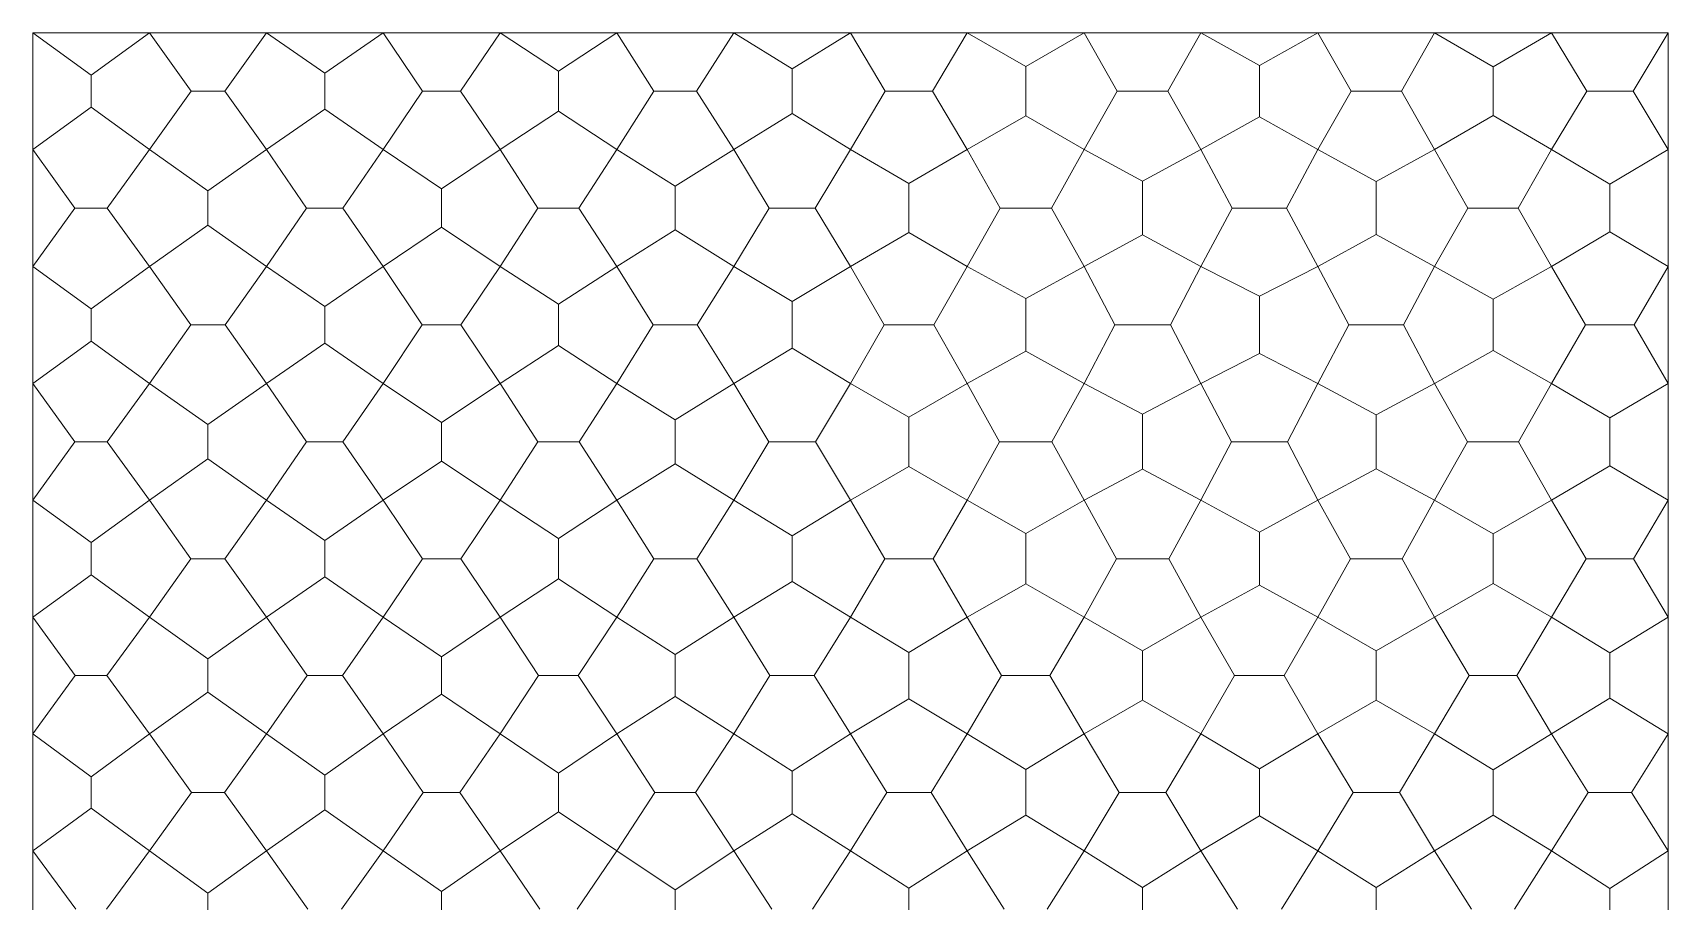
# Model space of a CAD drawing. Header units: millimetres. Extents: x -762 to 762, y -849 to 762.
# Drawn here: x -762 to 762, y -47 to 762 of the extents above; entities that cross this region are included whole.
import ezdxf

# ---------------------------------------------------------------- set-up
doc = ezdxf.new("R2010")
doc.units = ezdxf.units.MM
doc.header["$MEASUREMENT"] = 0
doc.layers.add('Default', color=7, linetype='Continuous')

msp = doc.modelspace()

# ---------------------------------------------------------------- linework, layer by layer
at = {"layer": 'Default', "lineweight": 9}
for points in [[(761.9999, 761.9999), (761.9999, 761.9999), (-761.9999, 761.9999), (-761.9999, 761.9999)], [(-761.9999, 761.9999), (-761.9999, 761.9999), (-761.9999, -761.9999), (-761.9999, -761.9999)], [(-761.9999, 761.9999), (-761.9999, 761.9999), (-707.5714, 722.4585), (-707.5714, 722.4585)], [(-653.1428, 761.9999), (-653.1428, 761.9999), (-707.5714, 722.4585), (-707.5714, 722.4585)], [(-653.1428, 761.9999), (-653.1428, 761.9999), (-614.4637, 707.5714), (-614.4637, 707.5714)], [(-544.2856, 761.9999), (-544.2856, 761.9999), (-582.9648, 707.5714), (-582.9648, 707.5714)], [(-544.2856, 761.9999), (-544.2856, 761.9999), (-489.8571, 724.2487), (-489.8571, 724.2487)], [(-435.4285, 761.9999), (-435.4285, 761.9999), (-489.8571, 724.2487), (-489.8571, 724.2487)], [(-435.4285, 761.9999), (-435.4285, 761.9999), (-398.6693, 707.5714), (-398.6693, 707.5714)], [(-326.5714, 761.9999), (-326.5714, 761.9999), (-363.3306, 707.5714), (-363.3306, 707.5714)], [(-326.5714, 761.9999), (-326.5714, 761.9999), (-272.1428, 726.2914), (-272.1428, 726.2914)], [(-217.7143, 761.9999), (-217.7143, 761.9999), (-272.1428, 726.2914), (-272.1428, 726.2914)], [(-217.7143, 761.9999), (-217.7143, 761.9999), (-183.1021, 707.5714), (-183.1021, 707.5714)], [(-108.8571, 761.9999), (-108.8571, 761.9999), (-143.4692, 707.5714), (-143.4692, 707.5714)], [(-108.8571, 761.9999), (-108.8571, 761.9999), (-54.4285, 728.5053), (-54.4285, 728.5053)], [(0, 761.9999), (0, 761.9999), (-54.4285, 728.5053), (-54.4285, 728.5053)], [(0, 761.9999), (0, 761.9999), (32.403, 707.5714), (32.403, 707.5714)], [(108.8571, 761.9999), (108.8571, 761.9999), (76.454, 707.5714), (76.454, 707.5714)], [(108.8571, 761.9999), (108.8571, 761.9999), (163.2856, 730.5725), (163.2856, 730.5725)], [(217.7143, 761.9999), (217.7143, 761.9999), (163.2856, 730.5725), (163.2856, 730.5725)], [(217.7143, 761.9999), (217.7143, 761.9999), (248.4488, 707.5714), (248.4488, 707.5714)], [(326.5714, 761.9999), (326.5714, 761.9999), (295.8368, 707.5714), (295.8368, 707.5714)], [(326.5714, 761.9999), (326.5714, 761.9999), (380.9999, 731.4484), (380.9999, 731.4484)], [(435.4285, 761.9999), (435.4285, 761.9999), (380.9999, 731.4484), (380.9999, 731.4484)], [(435.4285, 761.9999), (435.4285, 761.9999), (466.3918, 707.5714), (466.3918, 707.5714)], [(544.2856, 761.9999), (544.2856, 761.9999), (513.3224, 707.5714), (513.3224, 707.5714)], [(544.2856, 761.9999), (544.2856, 761.9999), (598.7143, 730.2047), (598.7143, 730.2047)], [(653.1428, 761.9999), (653.1428, 761.9999), (598.7143, 730.2047), (598.7143, 730.2047)], [(653.1428, 761.9999), (653.1428, 761.9999), (685.975, 707.5714), (685.975, 707.5714)], [(761.9999, 761.9999), (761.9999, 761.9999), (729.1678, 707.5714), (729.1678, 707.5714)], [(761.9999, -761.9999), (761.9999, -761.9999), (761.9999, 761.9999), (761.9999, 761.9999)], [(-707.5714, 692.6843), (-707.5714, 692.6843), (-707.5714, 722.4585), (-707.5714, 722.4585)], [(-489.8571, 690.8941), (-489.8571, 690.8941), (-489.8571, 724.2487), (-489.8571, 724.2487)], [(-272.1428, 688.8514), (-272.1428, 688.8514), (-272.1428, 726.2914), (-272.1428, 726.2914)], [(-54.4285, 686.6374), (-54.4285, 686.6374), (-54.4285, 728.5053), (-54.4285, 728.5053)], [(163.2856, 684.5703), (163.2856, 684.5703), (163.2856, 730.5725), (163.2856, 730.5725)], [(380.9999, 683.6943), (380.9999, 683.6943), (380.9999, 731.4484), (380.9999, 731.4484)], [(598.7143, 684.9381), (598.7143, 684.9381), (598.7143, 730.2047), (598.7143, 730.2047)], [(-653.1428, 653.1428), (-653.1428, 653.1428), (-614.4637, 707.5714), (-614.4637, 707.5714)], [(-614.4637, 707.5714), (-614.4637, 707.5714), (-582.9648, 707.5714), (-582.9648, 707.5714)], [(-544.2856, 653.1428), (-544.2856, 653.1428), (-582.9648, 707.5714), (-582.9648, 707.5714)], [(-435.4285, 653.1428), (-435.4285, 653.1428), (-398.6693, 707.5714), (-398.6693, 707.5714)], [(-398.6693, 707.5714), (-398.6693, 707.5714), (-363.3306, 707.5714), (-363.3306, 707.5714)], [(-326.5714, 653.1428), (-326.5714, 653.1428), (-363.3306, 707.5714), (-363.3306, 707.5714)], [(-217.7143, 653.1428), (-217.7143, 653.1428), (-183.1021, 707.5714), (-183.1021, 707.5714)], [(-183.1021, 707.5714), (-183.1021, 707.5714), (-143.4692, 707.5714), (-143.4692, 707.5714)], [(-108.8571, 653.1428), (-108.8571, 653.1428), (-143.4692, 707.5714), (-143.4692, 707.5714)], [(0, 653.1428), (0, 653.1428), (32.403, 707.5714), (32.403, 707.5714)], [(32.403, 707.5714), (32.403, 707.5714), (76.454, 707.5714), (76.454, 707.5714)], [(108.8571, 653.1428), (108.8571, 653.1428), (76.454, 707.5714), (76.454, 707.5714)], [(217.7143, 653.1428), (217.7143, 653.1428), (248.4488, 707.5714), (248.4488, 707.5714)], [(248.4488, 707.5714), (248.4488, 707.5714), (295.8368, 707.5714), (295.8368, 707.5714)], [(326.5714, 653.1428), (326.5714, 653.1428), (295.8368, 707.5714), (295.8368, 707.5714)], [(435.4285, 653.1428), (435.4285, 653.1428), (466.3918, 707.5714), (466.3918, 707.5714)], [(466.3918, 707.5714), (466.3918, 707.5714), (513.3224, 707.5714), (513.3224, 707.5714)], [(544.2856, 653.1428), (544.2856, 653.1428), (513.3224, 707.5714), (513.3224, 707.5714)], [(653.1428, 653.1428), (653.1428, 653.1428), (685.975, 707.5714), (685.975, 707.5714)], [(685.975, 707.5714), (685.975, 707.5714), (729.1678, 707.5714), (729.1678, 707.5714)], [(761.9999, 653.1428), (761.9999, 653.1428), (729.1678, 707.5714), (729.1678, 707.5714)], [(-761.9999, 653.1428), (-761.9999, 653.1428), (-707.5714, 692.6843), (-707.5714, 692.6843)], [(-653.1428, 653.1428), (-653.1428, 653.1428), (-707.5714, 692.6843), (-707.5714, 692.6843)], [(-544.2856, 653.1428), (-544.2856, 653.1428), (-489.8571, 690.8941), (-489.8571, 690.8941)], [(-435.4285, 653.1428), (-435.4285, 653.1428), (-489.8571, 690.8941), (-489.8571, 690.8941)], [(-326.5714, 653.1428), (-326.5714, 653.1428), (-272.1428, 688.8514), (-272.1428, 688.8514)], [(-217.7143, 653.1428), (-217.7143, 653.1428), (-272.1428, 688.8514), (-272.1428, 688.8514)], [(-108.8571, 653.1428), (-108.8571, 653.1428), (-54.4285, 686.6374), (-54.4285, 686.6374)], [(0, 653.1428), (0, 653.1428), (-54.4285, 686.6374), (-54.4285, 686.6374)], [(108.8571, 653.1428), (108.8571, 653.1428), (163.2856, 684.5703), (163.2856, 684.5703)], [(217.7143, 653.1428), (217.7143, 653.1428), (163.2856, 684.5703), (163.2856, 684.5703)], [(326.5714, 653.1428), (326.5714, 653.1428), (380.9999, 683.6943), (380.9999, 683.6943)], [(435.4285, 653.1428), (435.4285, 653.1428), (380.9999, 683.6943), (380.9999, 683.6943)], [(544.2856, 653.1428), (544.2856, 653.1428), (598.7143, 684.9381), (598.7143, 684.9381)], [(653.1428, 653.1428), (653.1428, 653.1428), (598.7143, 684.9381), (598.7143, 684.9381)], [(-761.9999, 653.1428), (-761.9999, 653.1428), (-722.6105, 598.7143), (-722.6105, 598.7143)], [(-653.1428, 653.1428), (-653.1428, 653.1428), (-692.5322, 598.7143), (-692.5322, 598.7143)], [(-653.1428, 653.1428), (-653.1428, 653.1428), (-598.7143, 614.6468), (-598.7143, 614.6468)], [(-544.2856, 653.1428), (-544.2856, 653.1428), (-598.7143, 614.6468), (-598.7143, 614.6468)], [(-544.2856, 653.1428), (-544.2856, 653.1428), (-506.7569, 598.7143), (-506.7569, 598.7143)], [(-435.4285, 653.1428), (-435.4285, 653.1428), (-472.9573, 598.7143), (-472.9573, 598.7143)], [(-435.4285, 653.1428), (-435.4285, 653.1428), (-380.9999, 616.6566), (-380.9999, 616.6566)], [(-326.5714, 653.1428), (-326.5714, 653.1428), (-380.9999, 616.6566), (-380.9999, 616.6566)], [(-326.5714, 653.1428), (-326.5714, 653.1428), (-291.202, 598.7143), (-291.202, 598.7143)], [(-217.7143, 653.1428), (-217.7143, 653.1428), (-253.0836, 598.7143), (-253.0836, 598.7143)], [(-217.7143, 653.1428), (-217.7143, 653.1428), (-163.2856, 618.9585), (-163.2856, 618.9585)], [(-108.8571, 653.1428), (-108.8571, 653.1428), (-163.2856, 618.9585), (-163.2856, 618.9585)], [(-108.8571, 653.1428), (-108.8571, 653.1428), (-75.913, 598.7143), (-75.913, 598.7143)], [(0, 653.1428), (0, 653.1428), (-32.9441, 598.7143), (-32.9441, 598.7143)], [(0, 653.1428), (0, 653.1428), (54.4285, 621.4662), (54.4285, 621.4662)], [(108.8571, 653.1428), (108.8571, 653.1428), (54.4285, 621.4662), (54.4285, 621.4662)], [(108.8571, 653.1428), (108.8571, 653.1428), (139.3019, 598.7143), (139.3019, 598.7143)], [(217.7143, 653.1428), (217.7143, 653.1428), (187.2694, 598.7143), (187.2694, 598.7143)], [(217.7143, 653.1428), (217.7143, 653.1428), (272.1428, 623.7159), (272.1428, 623.7159)], [(326.5714, 653.1428), (326.5714, 653.1428), (272.1428, 623.7159), (272.1428, 623.7159)], [(326.5714, 653.1428), (326.5714, 653.1428), (355.6824, 598.7143), (355.6824, 598.7143)], [(435.4285, 653.1428), (435.4285, 653.1428), (406.3175, 598.7143), (406.3175, 598.7143)], [(435.4285, 653.1428), (435.4285, 653.1428), (489.8571, 623.3565), (489.8571, 623.3565)], [(544.2856, 653.1428), (544.2856, 653.1428), (489.8571, 623.3565), (489.8571, 623.3565)], [(544.2856, 653.1428), (544.2856, 653.1428), (575.2119, 598.7143), (575.2119, 598.7143)], [(653.1428, 653.1428), (653.1428, 653.1428), (622.2166, 598.7143), (622.2166, 598.7143)], [(653.1428, 653.1428), (653.1428, 653.1428), (707.5714, 620.9587), (707.5714, 620.9587)], [(761.9999, 653.1428), (761.9999, 653.1428), (707.5714, 620.9587), (707.5714, 620.9587)], [(-598.7143, 582.7816), (-598.7143, 582.7816), (-598.7143, 614.6468), (-598.7143, 614.6468)], [(-380.9999, 580.7719), (-380.9999, 580.7719), (-380.9999, 616.6566), (-380.9999, 616.6566)], [(-163.2856, 578.47), (-163.2856, 578.47), (-163.2856, 618.9585), (-163.2856, 618.9585)], [(54.4285, 575.9623), (54.4285, 575.9623), (54.4285, 621.4662), (54.4285, 621.4662)], [(272.1428, 573.7126), (272.1428, 573.7126), (272.1428, 623.7159), (272.1428, 623.7159)], [(489.8571, 574.072), (489.8571, 574.072), (489.8571, 623.3565), (489.8571, 623.3565)], [(707.5714, 576.4698), (707.5714, 576.4698), (707.5714, 620.9587), (707.5714, 620.9587)], [(-761.9999, 544.2856), (-761.9999, 544.2856), (-722.6105, 598.7143), (-722.6105, 598.7143)], [(-722.6105, 598.7143), (-722.6105, 598.7143), (-692.5322, 598.7143), (-692.5322, 598.7143)], [(-653.1428, 544.2856), (-653.1428, 544.2856), (-692.5322, 598.7143), (-692.5322, 598.7143)], [(-544.2856, 544.2856), (-544.2856, 544.2856), (-506.7569, 598.7143), (-506.7569, 598.7143)], [(-506.7569, 598.7143), (-506.7569, 598.7143), (-472.9573, 598.7143), (-472.9573, 598.7143)], [(-435.4285, 544.2856), (-435.4285, 544.2856), (-472.9573, 598.7143), (-472.9573, 598.7143)], [(-326.5714, 544.2856), (-326.5714, 544.2856), (-291.202, 598.7143), (-291.202, 598.7143)], [(-291.202, 598.7143), (-291.202, 598.7143), (-253.0836, 598.7143), (-253.0836, 598.7143)], [(-217.7143, 544.2856), (-217.7143, 544.2856), (-253.0836, 598.7143), (-253.0836, 598.7143)], [(-108.8571, 544.2856), (-108.8571, 544.2856), (-75.913, 598.7143), (-75.913, 598.7143)], [(-75.913, 598.7143), (-75.913, 598.7143), (-32.9441, 598.7143), (-32.9441, 598.7143)], [(0, 544.2856), (0, 544.2856), (-32.9441, 598.7143), (-32.9441, 598.7143)], [(108.8571, 544.2856), (108.8571, 544.2856), (139.3019, 598.7143), (139.3019, 598.7143)], [(139.3019, 598.7143), (139.3019, 598.7143), (187.2694, 598.7143), (187.2694, 598.7143)], [(217.7143, 544.2856), (217.7143, 544.2856), (187.2694, 598.7143), (187.2694, 598.7143)], [(326.5714, 544.2856), (326.5714, 544.2856), (355.6824, 598.7143), (355.6824, 598.7143)], [(355.6824, 598.7143), (355.6824, 598.7143), (406.3175, 598.7143), (406.3175, 598.7143)], [(435.4285, 544.2856), (435.4285, 544.2856), (406.3175, 598.7143), (406.3175, 598.7143)], [(544.2856, 544.2856), (544.2856, 544.2856), (575.2119, 598.7143), (575.2119, 598.7143)], [(575.2119, 598.7143), (575.2119, 598.7143), (622.2166, 598.7143), (622.2166, 598.7143)], [(653.1428, 544.2856), (653.1428, 544.2856), (622.2166, 598.7143), (622.2166, 598.7143)], [(-653.1428, 544.2856), (-653.1428, 544.2856), (-598.7143, 582.7816), (-598.7143, 582.7816)], [(-544.2856, 544.2856), (-544.2856, 544.2856), (-598.7143, 582.7816), (-598.7143, 582.7816)], [(-435.4285, 544.2856), (-435.4285, 544.2856), (-380.9999, 580.7719), (-380.9999, 580.7719)], [(-326.5714, 544.2856), (-326.5714, 544.2856), (-380.9999, 580.7719), (-380.9999, 580.7719)], [(-217.7143, 544.2856), (-217.7143, 544.2856), (-163.2856, 578.47), (-163.2856, 578.47)], [(-108.8571, 544.2856), (-108.8571, 544.2856), (-163.2856, 578.47), (-163.2856, 578.47)], [(0, 544.2856), (0, 544.2856), (54.4285, 575.9623), (54.4285, 575.9623)], [(108.8571, 544.2856), (108.8571, 544.2856), (54.4285, 575.9623), (54.4285, 575.9623)], [(217.7143, 544.2856), (217.7143, 544.2856), (272.1428, 573.7126), (272.1428, 573.7126)], [(326.5714, 544.2856), (326.5714, 544.2856), (272.1428, 573.7126), (272.1428, 573.7126)], [(435.4285, 544.2856), (435.4285, 544.2856), (489.8571, 574.072), (489.8571, 574.072)], [(544.2856, 544.2856), (544.2856, 544.2856), (489.8571, 574.072), (489.8571, 574.072)], [(653.1428, 544.2856), (653.1428, 544.2856), (707.5714, 576.4698), (707.5714, 576.4698)], [(761.9999, 544.2856), (761.9999, 544.2856), (707.5714, 576.4698), (707.5714, 576.4698)], [(-761.9999, 544.2856), (-761.9999, 544.2856), (-707.5714, 504.9638), (-707.5714, 504.9638)], [(-653.1428, 544.2856), (-653.1428, 544.2856), (-707.5714, 504.9638), (-707.5714, 504.9638)], [(-653.1428, 544.2856), (-653.1428, 544.2856), (-614.7285, 489.8571), (-614.7285, 489.8571)], [(-544.2856, 544.2856), (-544.2856, 544.2856), (-582.6999, 489.8571), (-582.6999, 489.8571)], [(-544.2856, 544.2856), (-544.2856, 544.2856), (-489.8571, 506.8566), (-489.8571, 506.8566)], [(-435.4285, 544.2856), (-435.4285, 544.2856), (-489.8571, 506.8566), (-489.8571, 506.8566)], [(-435.4285, 544.2856), (-435.4285, 544.2856), (-399.0656, 489.8571), (-399.0656, 489.8571)], [(-326.5714, 544.2856), (-326.5714, 544.2856), (-362.9343, 489.8571), (-362.9343, 489.8571)], [(-326.5714, 544.2856), (-326.5714, 544.2856), (-272.1428, 509.0709), (-272.1428, 509.0709)], [(-217.7143, 544.2856), (-217.7143, 544.2856), (-272.1428, 509.0709), (-272.1428, 509.0709)], [(-217.7143, 544.2856), (-217.7143, 544.2856), (-183.7282, 489.8571), (-183.7282, 489.8571)], [(-108.8571, 544.2856), (-108.8571, 544.2856), (-142.8431, 489.8571), (-142.8431, 489.8571)], [(-108.8571, 544.2856), (-108.8571, 544.2856), (-54.4285, 511.6035), (-54.4285, 511.6035)], [(0, 544.2856), (0, 544.2856), (-54.4285, 511.6035), (-54.4285, 511.6035)], [(0, 544.2856), (0, 544.2856), (31.3129, 489.8571), (31.3129, 489.8571)], [(108.8571, 544.2856), (108.8571, 544.2856), (77.5442, 489.8571), (77.5442, 489.8571)], [(108.8571, 544.2856), (108.8571, 544.2856), (163.2856, 514.3908), (163.2856, 514.3908)], [(217.7143, 544.2856), (217.7143, 544.2856), (163.2856, 514.3908), (163.2856, 514.3908)], [(217.7143, 544.2856), (217.7143, 544.2856), (246.1786, 489.8571), (246.1786, 489.8571)], [(326.5714, 544.2856), (326.5714, 544.2856), (298.107, 489.8571), (298.107, 489.8571)], [(326.5714, 544.2856), (326.5714, 544.2856), (380.9999, 516.5765), (380.9999, 516.5765)], [(435.4285, 544.2856), (435.4285, 544.2856), (380.9999, 516.5765), (380.9999, 516.5765)], [(435.4285, 544.2856), (435.4285, 544.2856), (464.4616, 489.8571), (464.4616, 489.8571)], [(544.2856, 544.2856), (544.2856, 544.2856), (515.2526, 489.8571), (515.2526, 489.8571)], [(544.2856, 544.2856), (544.2856, 544.2856), (598.7143, 513.8192), (598.7143, 513.8192)], [(653.1428, 544.2856), (653.1428, 544.2856), (598.7143, 513.8192), (598.7143, 513.8192)], [(653.1428, 544.2856), (653.1428, 544.2856), (685.0104, 489.8571), (685.0104, 489.8571)], [(761.9999, 544.2856), (761.9999, 544.2856), (730.1324, 489.8571), (730.1324, 489.8571)], [(-707.5714, 474.7504), (-707.5714, 474.7504), (-707.5714, 504.9638), (-707.5714, 504.9638)], [(-489.8571, 472.8575), (-489.8571, 472.8575), (-489.8571, 506.8566), (-489.8571, 506.8566)], [(-272.1428, 470.6432), (-272.1428, 470.6432), (-272.1428, 509.0709), (-272.1428, 509.0709)], [(-54.4285, 468.1107), (-54.4285, 468.1107), (-54.4285, 511.6035), (-54.4285, 511.6035)], [(163.2856, 465.3234), (163.2856, 465.3234), (163.2856, 514.3908), (163.2856, 514.3908)], [(380.9999, 463.1377), (380.9999, 463.1377), (380.9999, 516.5765), (380.9999, 516.5765)], [(598.7143, 465.895), (598.7143, 465.895), (598.7143, 513.8192), (598.7143, 513.8192)], [(-653.1428, 435.4285), (-653.1428, 435.4285), (-614.7285, 489.8571), (-614.7285, 489.8571)], [(-614.7285, 489.8571), (-614.7285, 489.8571), (-582.6999, 489.8571), (-582.6999, 489.8571)], [(-544.2856, 435.4285), (-544.2856, 435.4285), (-582.6999, 489.8571), (-582.6999, 489.8571)], [(-435.4285, 435.4285), (-435.4285, 435.4285), (-399.0656, 489.8571), (-399.0656, 489.8571)], [(-399.0656, 489.8571), (-399.0656, 489.8571), (-362.9343, 489.8571), (-362.9343, 489.8571)], [(-326.5714, 435.4285), (-326.5714, 435.4285), (-362.9343, 489.8571), (-362.9343, 489.8571)], [(-217.7143, 435.4285), (-217.7143, 435.4285), (-183.7282, 489.8571), (-183.7282, 489.8571)], [(-183.7282, 489.8571), (-183.7282, 489.8571), (-142.8431, 489.8571), (-142.8431, 489.8571)], [(-108.8571, 435.4285), (-108.8571, 435.4285), (-142.8431, 489.8571), (-142.8431, 489.8571)], [(0, 435.4285), (0, 435.4285), (31.3129, 489.8571), (31.3129, 489.8571)], [(31.3129, 489.8571), (31.3129, 489.8571), (77.5442, 489.8571), (77.5442, 489.8571)], [(108.8571, 435.4285), (108.8571, 435.4285), (77.5442, 489.8571), (77.5442, 489.8571)], [(217.7143, 435.4285), (217.7143, 435.4285), (246.1786, 489.8571), (246.1786, 489.8571)], [(246.1786, 489.8571), (246.1786, 489.8571), (298.107, 489.8571), (298.107, 489.8571)], [(326.5714, 435.4285), (326.5714, 435.4285), (298.107, 489.8571), (298.107, 489.8571)], [(435.4285, 435.4285), (435.4285, 435.4285), (464.4616, 489.8571), (464.4616, 489.8571)], [(464.4616, 489.8571), (464.4616, 489.8571), (515.2526, 489.8571), (515.2526, 489.8571)], [(544.2856, 435.4285), (544.2856, 435.4285), (515.2526, 489.8571), (515.2526, 489.8571)], [(653.1428, 435.4285), (653.1428, 435.4285), (685.0104, 489.8571), (685.0104, 489.8571)], [(685.0104, 489.8571), (685.0104, 489.8571), (730.1324, 489.8571), (730.1324, 489.8571)], [(761.9999, 435.4285), (761.9999, 435.4285), (730.1324, 489.8571), (730.1324, 489.8571)], [(-761.9999, 435.4285), (-761.9999, 435.4285), (-707.5714, 474.7504), (-707.5714, 474.7504)], [(-653.1428, 435.4285), (-653.1428, 435.4285), (-707.5714, 474.7504), (-707.5714, 474.7504)], [(-544.2856, 435.4285), (-544.2856, 435.4285), (-489.8571, 472.8575), (-489.8571, 472.8575)], [(-435.4285, 435.4285), (-435.4285, 435.4285), (-489.8571, 472.8575), (-489.8571, 472.8575)], [(-326.5714, 435.4285), (-326.5714, 435.4285), (-272.1428, 470.6432), (-272.1428, 470.6432)], [(-217.7143, 435.4285), (-217.7143, 435.4285), (-272.1428, 470.6432), (-272.1428, 470.6432)], [(-108.8571, 435.4285), (-108.8571, 435.4285), (-54.4285, 468.1107), (-54.4285, 468.1107)], [(0, 435.4285), (0, 435.4285), (-54.4285, 468.1107), (-54.4285, 468.1107)], [(108.8571, 435.4285), (108.8571, 435.4285), (163.2856, 465.3234), (163.2856, 465.3234)], [(217.7143, 435.4285), (217.7143, 435.4285), (163.2856, 465.3234), (163.2856, 465.3234)], [(326.5714, 435.4285), (326.5714, 435.4285), (380.9999, 463.1377), (380.9999, 463.1377)], [(435.4285, 435.4285), (435.4285, 435.4285), (380.9999, 463.1377), (380.9999, 463.1377)], [(544.2856, 435.4285), (544.2856, 435.4285), (598.7143, 465.895), (598.7143, 465.895)], [(653.1428, 435.4285), (653.1428, 435.4285), (598.7143, 465.895), (598.7143, 465.895)], [(-761.9999, 435.4285), (-761.9999, 435.4285), (-722.6574, 380.9999), (-722.6574, 380.9999)], [(-653.1428, 435.4285), (-653.1428, 435.4285), (-692.4853, 380.9999), (-692.4853, 380.9999)], [(-653.1428, 435.4285), (-653.1428, 435.4285), (-598.7143, 396.9892), (-598.7143, 396.9892)], [(-544.2856, 435.4285), (-544.2856, 435.4285), (-598.7143, 396.9892), (-598.7143, 396.9892)], [(-544.2856, 435.4285), (-544.2856, 435.4285), (-506.8261, 380.9999), (-506.8261, 380.9999)], [(-435.4285, 435.4285), (-435.4285, 435.4285), (-472.8881, 380.9999), (-472.8881, 380.9999)], [(-435.4285, 435.4285), (-435.4285, 435.4285), (-380.9999, 399.0278), (-380.9999, 399.0278)], [(-326.5714, 435.4285), (-326.5714, 435.4285), (-380.9999, 399.0278), (-380.9999, 399.0278)], [(-326.5714, 435.4285), (-326.5714, 435.4285), (-291.3091, 380.9999), (-291.3091, 380.9999)], [(-217.7143, 435.4285), (-217.7143, 435.4285), (-252.9765, 380.9999), (-252.9765, 380.9999)], [(-217.7143, 435.4285), (-217.7143, 435.4285), (-163.2856, 401.3813), (-163.2856, 401.3813)], [(-108.8571, 435.4285), (-108.8571, 435.4285), (-163.2856, 401.3813), (-163.2856, 401.3813)], [(-108.8571, 435.4285), (-108.8571, 435.4285), (-76.0936, 380.9999), (-76.0936, 380.9999)], [(0, 435.4285), (0, 435.4285), (-32.7635, 380.9999), (-32.7635, 380.9999)], [(0, 435.4285), (0, 435.4285), (54.4285, 404.001), (54.4285, 404.001)], [(108.8571, 435.4285), (108.8571, 435.4285), (54.4285, 404.001), (54.4285, 404.001)], [(108.8571, 435.4285), (108.8571, 435.4285), (138.9315, 380.9999), (138.9315, 380.9999)], [(217.7143, 435.4285), (217.7143, 435.4285), (187.6399, 380.9999), (187.6399, 380.9999)], [(217.7143, 435.4285), (217.7143, 435.4285), (272.1428, 406.6072), (272.1428, 406.6072)], [(326.5714, 435.4285), (326.5714, 435.4285), (272.1428, 406.6072), (272.1428, 406.6072)], [(326.5714, 435.4285), (326.5714, 435.4285), (354.9128, 380.9999), (354.9128, 380.9999)], [(435.4285, 435.4285), (435.4285, 435.4285), (407.0871, 380.9999), (407.0871, 380.9999)], [(435.4285, 435.4285), (435.4285, 435.4285), (489.8571, 406.1358), (489.8571, 406.1358)], [(544.2856, 435.4285), (544.2856, 435.4285), (489.8571, 406.1358), (489.8571, 406.1358)], [(544.2856, 435.4285), (544.2856, 435.4285), (574.8994, 380.9999), (574.8994, 380.9999)], [(653.1428, 435.4285), (653.1428, 435.4285), (622.5291, 380.9999), (622.5291, 380.9999)], [(653.1428, 435.4285), (653.1428, 435.4285), (707.5714, 403.4619), (707.5714, 403.4619)], [(761.9999, 435.4285), (761.9999, 435.4285), (707.5714, 403.4619), (707.5714, 403.4619)], [(-598.7143, 365.0107), (-598.7143, 365.0107), (-598.7143, 396.9892), (-598.7143, 396.9892)], [(-380.9999, 362.9721), (-380.9999, 362.9721), (-380.9999, 399.0278), (-380.9999, 399.0278)], [(-163.2856, 360.6186), (-163.2856, 360.6186), (-163.2856, 401.3813), (-163.2856, 401.3813)], [(54.4285, 357.9989), (54.4285, 357.9989), (54.4285, 404.001), (54.4285, 404.001)], [(272.1428, 355.3927), (272.1428, 355.3927), (272.1428, 406.6072), (272.1428, 406.6072)], [(489.8571, 355.8641), (489.8571, 355.8641), (489.8571, 406.1358), (489.8571, 406.1358)], [(707.5714, 358.538), (707.5714, 358.538), (707.5714, 403.4619), (707.5714, 403.4619)], [(-761.9999, 326.5714), (-761.9999, 326.5714), (-722.6574, 380.9999), (-722.6574, 380.9999)], [(-722.6574, 380.9999), (-722.6574, 380.9999), (-692.4853, 380.9999), (-692.4853, 380.9999)], [(-653.1428, 326.5714), (-653.1428, 326.5714), (-692.4853, 380.9999), (-692.4853, 380.9999)], [(-544.2856, 326.5714), (-544.2856, 326.5714), (-506.8261, 380.9999), (-506.8261, 380.9999)], [(-506.8261, 380.9999), (-506.8261, 380.9999), (-472.8881, 380.9999), (-472.8881, 380.9999)], [(-435.4285, 326.5714), (-435.4285, 326.5714), (-472.8881, 380.9999), (-472.8881, 380.9999)], [(-326.5714, 326.5714), (-326.5714, 326.5714), (-291.3091, 380.9999), (-291.3091, 380.9999)], [(-291.3091, 380.9999), (-291.3091, 380.9999), (-252.9765, 380.9999), (-252.9765, 380.9999)], [(-217.7143, 326.5714), (-217.7143, 326.5714), (-252.9765, 380.9999), (-252.9765, 380.9999)], [(-108.8571, 326.5714), (-108.8571, 326.5714), (-76.0936, 380.9999), (-76.0936, 380.9999)], [(-76.0936, 380.9999), (-76.0936, 380.9999), (-32.7635, 380.9999), (-32.7635, 380.9999)], [(0, 326.5714), (0, 326.5714), (-32.7635, 380.9999), (-32.7635, 380.9999)], [(108.8571, 326.5714), (108.8571, 326.5714), (138.9315, 380.9999), (138.9315, 380.9999)], [(138.9315, 380.9999), (138.9315, 380.9999), (187.6399, 380.9999), (187.6399, 380.9999)], [(217.7143, 326.5714), (217.7143, 326.5714), (187.6399, 380.9999), (187.6399, 380.9999)], [(326.5714, 326.5714), (326.5714, 326.5714), (354.9128, 380.9999), (354.9128, 380.9999)], [(354.9128, 380.9999), (354.9128, 380.9999), (407.0871, 380.9999), (407.0871, 380.9999)], [(435.4285, 326.5714), (435.4285, 326.5714), (407.0871, 380.9999), (407.0871, 380.9999)], [(544.2856, 326.5714), (544.2856, 326.5714), (574.8994, 380.9999), (574.8994, 380.9999)], [(574.8994, 380.9999), (574.8994, 380.9999), (622.5291, 380.9999), (622.5291, 380.9999)], [(653.1428, 326.5714), (653.1428, 326.5714), (622.5291, 380.9999), (622.5291, 380.9999)], [(-653.1428, 326.5714), (-653.1428, 326.5714), (-598.7143, 365.0107), (-598.7143, 365.0107)], [(-544.2856, 326.5714), (-544.2856, 326.5714), (-598.7143, 365.0107), (-598.7143, 365.0107)], [(-435.4285, 326.5714), (-435.4285, 326.5714), (-380.9999, 362.9721), (-380.9999, 362.9721)], [(-326.5714, 326.5714), (-326.5714, 326.5714), (-380.9999, 362.9721), (-380.9999, 362.9721)], [(-217.7143, 326.5714), (-217.7143, 326.5714), (-163.2856, 360.6186), (-163.2856, 360.6186)], [(-108.8571, 326.5714), (-108.8571, 326.5714), (-163.2856, 360.6186), (-163.2856, 360.6186)], [(0, 326.5714), (0, 326.5714), (54.4285, 357.9989), (54.4285, 357.9989)], [(108.8571, 326.5714), (108.8571, 326.5714), (54.4285, 357.9989), (54.4285, 357.9989)], [(217.7143, 326.5714), (217.7143, 326.5714), (272.1428, 355.3927), (272.1428, 355.3927)], [(326.5714, 326.5714), (326.5714, 326.5714), (272.1428, 355.3927), (272.1428, 355.3927)], [(435.4285, 326.5714), (435.4285, 326.5714), (489.8571, 355.8641), (489.8571, 355.8641)], [(544.2856, 326.5714), (544.2856, 326.5714), (489.8571, 355.8641), (489.8571, 355.8641)], [(653.1428, 326.5714), (653.1428, 326.5714), (707.5714, 358.538), (707.5714, 358.538)], [(761.9999, 326.5714), (761.9999, 326.5714), (707.5714, 358.538), (707.5714, 358.538)], [(-761.9999, 326.5714), (-761.9999, 326.5714), (-707.5714, 287.1211), (-707.5714, 287.1211)], [(-653.1428, 326.5714), (-653.1428, 326.5714), (-707.5714, 287.1211), (-707.5714, 287.1211)], [(-653.1428, 326.5714), (-653.1428, 326.5714), (-614.5734, 272.1428), (-614.5734, 272.1428)], [(-544.2856, 326.5714), (-544.2856, 326.5714), (-582.8551, 272.1428), (-582.8551, 272.1428)], [(-544.2856, 326.5714), (-544.2856, 326.5714), (-489.8571, 288.9532), (-489.8571, 288.9532)], [(-435.4285, 326.5714), (-435.4285, 326.5714), (-489.8571, 288.9532), (-489.8571, 288.9532)], [(-435.4285, 326.5714), (-435.4285, 326.5714), (-398.8324, 272.1428), (-398.8324, 272.1428)], [(-326.5714, 326.5714), (-326.5714, 326.5714), (-363.1675, 272.1428), (-363.1675, 272.1428)], [(-326.5714, 326.5714), (-326.5714, 326.5714), (-272.1428, 291.0648), (-272.1428, 291.0648)], [(-217.7143, 326.5714), (-217.7143, 326.5714), (-272.1428, 291.0648), (-272.1428, 291.0648)], [(-217.7143, 326.5714), (-217.7143, 326.5714), (-183.3558, 272.1428), (-183.3558, 272.1428)], [(-108.8571, 326.5714), (-108.8571, 326.5714), (-143.2155, 272.1428), (-143.2155, 272.1428)], [(-108.8571, 326.5714), (-108.8571, 326.5714), (-54.4285, 293.401), (-54.4285, 293.401)], [(0, 326.5714), (0, 326.5714), (-54.4285, 293.401), (-54.4285, 293.401)], [(0, 326.5714), (0, 326.5714), (31.9805, 272.1428), (31.9805, 272.1428)], [(108.8571, 326.5714), (108.8571, 326.5714), (76.8765, 272.1428), (76.8765, 272.1428)], [(108.8571, 326.5714), (108.8571, 326.5714), (163.2856, 295.7015), (163.2856, 295.7015)], [(217.7143, 326.5714), (217.7143, 326.5714), (163.2856, 295.7015), (163.2856, 295.7015)], [(217.7143, 326.5714), (217.7143, 326.5714), (247.7386, 272.1428), (247.7386, 272.1428)], [(326.5714, 326.5714), (326.5714, 326.5714), (296.547, 272.1428), (296.547, 272.1428)], [(326.5714, 326.5714), (326.5714, 326.5714), (380.9999, 296.7851), (380.9999, 296.7851)], [(435.4285, 326.5714), (435.4285, 326.5714), (380.9999, 296.7851), (380.9999, 296.7851)], [(435.4285, 326.5714), (435.4285, 326.5714), (465.7401, 272.1428), (465.7401, 272.1428)], [(544.2856, 326.5714), (544.2856, 326.5714), (513.9741, 272.1428), (513.9741, 272.1428)], [(544.2856, 326.5714), (544.2856, 326.5714), (598.7143, 295.2751), (598.7143, 295.2751)], [(653.1428, 326.5714), (653.1428, 326.5714), (598.7143, 295.2751), (598.7143, 295.2751)], [(653.1428, 326.5714), (653.1428, 326.5714), (685.5958, 272.1428), (685.5958, 272.1428)], [(761.9999, 326.5714), (761.9999, 326.5714), (729.547, 272.1428), (729.547, 272.1428)], [(-272.1428, 253.2208), (-272.1428, 253.2208), (-272.1428, 291.0648), (-272.1428, 291.0648)], [(-54.4285, 250.8846), (-54.4285, 250.8846), (-54.4285, 293.401), (-54.4285, 293.401)], [(163.2856, 248.5842), (163.2856, 248.5842), (163.2856, 295.7015), (163.2856, 295.7015)], [(380.9999, 247.5005), (380.9999, 247.5005), (380.9999, 296.7851), (380.9999, 296.7851)], [(598.7143, 249.0105), (598.7143, 249.0105), (598.7143, 295.2751), (598.7143, 295.2751)], [(-707.5714, 257.1645), (-707.5714, 257.1645), (-707.5714, 287.1211), (-707.5714, 287.1211)], [(-489.8571, 255.3324), (-489.8571, 255.3324), (-489.8571, 288.9532), (-489.8571, 288.9532)], [(-653.1428, 217.7143), (-653.1428, 217.7143), (-614.5734, 272.1428), (-614.5734, 272.1428)], [(-614.5734, 272.1428), (-614.5734, 272.1428), (-582.8551, 272.1428), (-582.8551, 272.1428)], [(-544.2856, 217.7143), (-544.2856, 217.7143), (-582.8551, 272.1428), (-582.8551, 272.1428)], [(-435.4285, 217.7143), (-435.4285, 217.7143), (-398.8324, 272.1428), (-398.8324, 272.1428)], [(-398.8324, 272.1428), (-398.8324, 272.1428), (-363.1675, 272.1428), (-363.1675, 272.1428)], [(-326.5714, 217.7143), (-326.5714, 217.7143), (-363.1675, 272.1428), (-363.1675, 272.1428)], [(-217.7143, 217.7143), (-217.7143, 217.7143), (-183.3558, 272.1428), (-183.3558, 272.1428)], [(-183.3558, 272.1428), (-183.3558, 272.1428), (-143.2155, 272.1428), (-143.2155, 272.1428)], [(-108.8571, 217.7143), (-108.8571, 217.7143), (-143.2155, 272.1428), (-143.2155, 272.1428)], [(0, 217.7143), (0, 217.7143), (31.9805, 272.1428), (31.9805, 272.1428)], [(31.9805, 272.1428), (31.9805, 272.1428), (76.8765, 272.1428), (76.8765, 272.1428)], [(108.8571, 217.7143), (108.8571, 217.7143), (76.8765, 272.1428), (76.8765, 272.1428)], [(217.7143, 217.7143), (217.7143, 217.7143), (247.7386, 272.1428), (247.7386, 272.1428)], [(247.7386, 272.1428), (247.7386, 272.1428), (296.547, 272.1428), (296.547, 272.1428)], [(326.5714, 217.7143), (326.5714, 217.7143), (296.547, 272.1428), (296.547, 272.1428)], [(435.4285, 217.7143), (435.4285, 217.7143), (465.7401, 272.1428), (465.7401, 272.1428)], [(465.7401, 272.1428), (465.7401, 272.1428), (513.9741, 272.1428), (513.9741, 272.1428)], [(544.2856, 217.7143), (544.2856, 217.7143), (513.9741, 272.1428), (513.9741, 272.1428)], [(653.1428, 217.7143), (653.1428, 217.7143), (685.5958, 272.1428), (685.5958, 272.1428)], [(685.5958, 272.1428), (685.5958, 272.1428), (729.547, 272.1428), (729.547, 272.1428)], [(761.9999, 217.7143), (761.9999, 217.7143), (729.547, 272.1428), (729.547, 272.1428)], [(-761.9999, 217.7143), (-761.9999, 217.7143), (-707.5714, 257.1645), (-707.5714, 257.1645)], [(-653.1428, 217.7143), (-653.1428, 217.7143), (-707.5714, 257.1645), (-707.5714, 257.1645)], [(-544.2856, 217.7143), (-544.2856, 217.7143), (-489.8571, 255.3324), (-489.8571, 255.3324)], [(-435.4285, 217.7143), (-435.4285, 217.7143), (-489.8571, 255.3324), (-489.8571, 255.3324)], [(-326.5714, 217.7143), (-326.5714, 217.7143), (-272.1428, 253.2208), (-272.1428, 253.2208)], [(-217.7143, 217.7143), (-217.7143, 217.7143), (-272.1428, 253.2208), (-272.1428, 253.2208)], [(-108.8571, 217.7143), (-108.8571, 217.7143), (-54.4285, 250.8846), (-54.4285, 250.8846)], [(0, 217.7143), (0, 217.7143), (-54.4285, 250.8846), (-54.4285, 250.8846)], [(108.8571, 217.7143), (108.8571, 217.7143), (163.2856, 248.5842), (163.2856, 248.5842)], [(217.7143, 217.7143), (217.7143, 217.7143), (163.2856, 248.5842), (163.2856, 248.5842)], [(326.5714, 217.7143), (326.5714, 217.7143), (380.9999, 247.5005), (380.9999, 247.5005)], [(435.4285, 217.7143), (435.4285, 217.7143), (380.9999, 247.5005), (380.9999, 247.5005)], [(544.2856, 217.7143), (544.2856, 217.7143), (598.7143, 249.0105), (598.7143, 249.0105)], [(653.1428, 217.7143), (653.1428, 217.7143), (598.7143, 249.0105), (598.7143, 249.0105)], [(-761.9999, 217.7143), (-761.9999, 217.7143), (-722.3607, 163.2856), (-722.3607, 163.2856)], [(-653.1428, 217.7143), (-653.1428, 217.7143), (-692.7821, 163.2856), (-692.7821, 163.2856)], [(-653.1428, 217.7143), (-653.1428, 217.7143), (-598.7143, 178.9179), (-598.7143, 178.9179)], [(-544.2856, 217.7143), (-544.2856, 217.7143), (-598.7143, 178.9179), (-598.7143, 178.9179)], [(-544.2856, 217.7143), (-544.2856, 217.7143), (-506.3928, 163.2856), (-506.3928, 163.2856)], [(-435.4285, 217.7143), (-435.4285, 217.7143), (-473.3214, 163.2856), (-473.3214, 163.2856)], [(-435.4285, 217.7143), (-435.4285, 217.7143), (-380.9999, 180.7825), (-380.9999, 180.7825)], [(-326.5714, 217.7143), (-326.5714, 217.7143), (-380.9999, 180.7825), (-380.9999, 180.7825)], [(-326.5714, 217.7143), (-326.5714, 217.7143), (-290.6508, 163.2856), (-290.6508, 163.2856)], [(-217.7143, 217.7143), (-217.7143, 217.7143), (-253.6348, 163.2856), (-253.6348, 163.2856)], [(-217.7143, 217.7143), (-217.7143, 217.7143), (-163.2856, 182.8389), (-163.2856, 182.8389)], [(-108.8571, 217.7143), (-108.8571, 217.7143), (-163.2856, 182.8389), (-163.2856, 182.8389)], [(-108.8571, 217.7143), (-108.8571, 217.7143), (-75.0322, 163.2856), (-75.0322, 163.2856)], [(0, 217.7143), (0, 217.7143), (-33.8248, 163.2856), (-33.8248, 163.2856)], [(0, 217.7143), (0, 217.7143), (54.4285, 184.8934), (54.4285, 184.8934)], [(108.8571, 217.7143), (108.8571, 217.7143), (54.4285, 184.8934), (54.4285, 184.8934)], [(108.8571, 217.7143), (108.8571, 217.7143), (140.8097, 163.2856), (140.8097, 163.2856)], [(217.7143, 217.7143), (217.7143, 217.7143), (185.7616, 163.2856), (185.7616, 163.2856)], [(217.7143, 217.7143), (217.7143, 217.7143), (272.1428, 186.3518), (272.1428, 186.3518)], [(326.5714, 217.7143), (326.5714, 217.7143), (272.1428, 186.3518), (272.1428, 186.3518)], [(326.5714, 217.7143), (326.5714, 217.7143), (357.7831, 163.2856), (357.7831, 163.2856)], [(435.4285, 217.7143), (435.4285, 217.7143), (404.2168, 163.2856), (404.2168, 163.2856)], [(435.4285, 217.7143), (435.4285, 217.7143), (489.8571, 186.1601), (489.8571, 186.1601)], [(544.2856, 217.7143), (544.2856, 217.7143), (489.8571, 186.1601), (489.8571, 186.1601)], [(544.2856, 217.7143), (544.2856, 217.7143), (576.5614, 163.2856), (576.5614, 163.2856)], [(653.1428, 217.7143), (653.1428, 217.7143), (620.8671, 163.2856), (620.8671, 163.2856)], [(653.1428, 217.7143), (653.1428, 217.7143), (707.5714, 184.502), (707.5714, 184.502)], [(761.9999, 217.7143), (761.9999, 217.7143), (707.5714, 184.502), (707.5714, 184.502)], [(54.4285, 141.6779), (54.4285, 141.6779), (54.4285, 184.8934), (54.4285, 184.8934)], [(272.1428, 140.2196), (272.1428, 140.2196), (272.1428, 186.3518), (272.1428, 186.3518)], [(489.8571, 140.4113), (489.8571, 140.4113), (489.8571, 186.1601), (489.8571, 186.1601)], [(707.5714, 142.0693), (707.5714, 142.0693), (707.5714, 184.502), (707.5714, 184.502)], [(-598.7143, 147.6534), (-598.7143, 147.6534), (-598.7143, 178.9179), (-598.7143, 178.9179)], [(-380.9999, 145.7888), (-380.9999, 145.7888), (-380.9999, 180.7825), (-380.9999, 180.7825)], [(-163.2856, 143.7324), (-163.2856, 143.7324), (-163.2856, 182.8389), (-163.2856, 182.8389)], [(-761.9999, 108.8571), (-761.9999, 108.8571), (-722.3607, 163.2856), (-722.3607, 163.2856)], [(-722.3607, 163.2856), (-722.3607, 163.2856), (-692.7821, 163.2856), (-692.7821, 163.2856)], [(-653.1428, 108.8571), (-653.1428, 108.8571), (-692.7821, 163.2856), (-692.7821, 163.2856)], [(-544.2856, 108.8571), (-544.2856, 108.8571), (-506.3928, 163.2856), (-506.3928, 163.2856)], [(-506.3928, 163.2856), (-506.3928, 163.2856), (-473.3214, 163.2856), (-473.3214, 163.2856)], [(-435.4285, 108.8571), (-435.4285, 108.8571), (-473.3214, 163.2856), (-473.3214, 163.2856)], [(-326.5714, 108.8571), (-326.5714, 108.8571), (-290.6508, 163.2856), (-290.6508, 163.2856)], [(-290.6508, 163.2856), (-290.6508, 163.2856), (-253.6348, 163.2856), (-253.6348, 163.2856)], [(-217.7143, 108.8571), (-217.7143, 108.8571), (-253.6348, 163.2856), (-253.6348, 163.2856)], [(-108.8571, 108.8571), (-108.8571, 108.8571), (-75.0322, 163.2856), (-75.0322, 163.2856)], [(-75.0322, 163.2856), (-75.0322, 163.2856), (-33.8248, 163.2856), (-33.8248, 163.2856)], [(0, 108.8571), (0, 108.8571), (-33.8248, 163.2856), (-33.8248, 163.2856)], [(108.8571, 108.8571), (108.8571, 108.8571), (140.8097, 163.2856), (140.8097, 163.2856)], [(140.8097, 163.2856), (140.8097, 163.2856), (185.7616, 163.2856), (185.7616, 163.2856)], [(217.7143, 108.8571), (217.7143, 108.8571), (185.7616, 163.2856), (185.7616, 163.2856)], [(326.5714, 108.8571), (326.5714, 108.8571), (357.7831, 163.2856), (357.7831, 163.2856)], [(357.7831, 163.2856), (357.7831, 163.2856), (404.2168, 163.2856), (404.2168, 163.2856)], [(435.4285, 108.8571), (435.4285, 108.8571), (404.2168, 163.2856), (404.2168, 163.2856)], [(544.2856, 108.8571), (544.2856, 108.8571), (576.5614, 163.2856), (576.5614, 163.2856)], [(576.5614, 163.2856), (576.5614, 163.2856), (620.8671, 163.2856), (620.8671, 163.2856)], [(653.1428, 108.8571), (653.1428, 108.8571), (620.8671, 163.2856), (620.8671, 163.2856)], [(-653.1428, 108.8571), (-653.1428, 108.8571), (-598.7143, 147.6534), (-598.7143, 147.6534)], [(-544.2856, 108.8571), (-544.2856, 108.8571), (-598.7143, 147.6534), (-598.7143, 147.6534)], [(-435.4285, 108.8571), (-435.4285, 108.8571), (-380.9999, 145.7888), (-380.9999, 145.7888)], [(-326.5714, 108.8571), (-326.5714, 108.8571), (-380.9999, 145.7888), (-380.9999, 145.7888)], [(-217.7143, 108.8571), (-217.7143, 108.8571), (-163.2856, 143.7324), (-163.2856, 143.7324)], [(-108.8571, 108.8571), (-108.8571, 108.8571), (-163.2856, 143.7324), (-163.2856, 143.7324)], [(0, 108.8571), (0, 108.8571), (54.4285, 141.6779), (54.4285, 141.6779)], [(108.8571, 108.8571), (108.8571, 108.8571), (54.4285, 141.6779), (54.4285, 141.6779)], [(217.7143, 108.8571), (217.7143, 108.8571), (272.1428, 140.2196), (272.1428, 140.2196)], [(326.5714, 108.8571), (326.5714, 108.8571), (272.1428, 140.2196), (272.1428, 140.2196)], [(435.4285, 108.8571), (435.4285, 108.8571), (489.8571, 140.4113), (489.8571, 140.4113)], [(544.2856, 108.8571), (544.2856, 108.8571), (489.8571, 140.4113), (489.8571, 140.4113)], [(653.1428, 108.8571), (653.1428, 108.8571), (707.5714, 142.0693), (707.5714, 142.0693)], [(761.9999, 108.8571), (761.9999, 108.8571), (707.5714, 142.0693), (707.5714, 142.0693)], [(-761.9999, 108.8571), (-761.9999, 108.8571), (-707.5714, 68.9573), (-707.5714, 68.9573)], [(-653.1428, 108.8571), (-653.1428, 108.8571), (-707.5714, 68.9573), (-707.5714, 68.9573)], [(-653.1428, 108.8571), (-653.1428, 108.8571), (-614.036, 54.4285), (-614.036, 54.4285)], [(-544.2856, 108.8571), (-544.2856, 108.8571), (-583.3925, 54.4285), (-583.3925, 54.4285)], [(-544.2856, 108.8571), (-544.2856, 108.8571), (-489.8571, 70.5919), (-489.8571, 70.5919)], [(-435.4285, 108.8571), (-435.4285, 108.8571), (-489.8571, 70.5919), (-489.8571, 70.5919)], [(-435.4285, 108.8571), (-435.4285, 108.8571), (-398.0479, 54.4285), (-398.0479, 54.4285)], [(-326.5714, 108.8571), (-326.5714, 108.8571), (-363.952, 54.4285), (-363.952, 54.4285)], [(-326.5714, 108.8571), (-326.5714, 108.8571), (-272.1428, 72.3921), (-272.1428, 72.3921)], [(-217.7143, 108.8571), (-217.7143, 108.8571), (-272.1428, 72.3921), (-272.1428, 72.3921)], [(-217.7143, 108.8571), (-217.7143, 108.8571), (-182.1755, 54.4285), (-182.1755, 54.4285)], [(-108.8571, 108.8571), (-108.8571, 108.8571), (-144.3958, 54.4285), (-144.3958, 54.4285)], [(-108.8571, 108.8571), (-108.8571, 108.8571), (-54.4285, 74.2219), (-54.4285, 74.2219)], [(0, 108.8571), (0, 108.8571), (-54.4285, 74.2219), (-54.4285, 74.2219)], [(0, 108.8571), (0, 108.8571), (33.8066, 54.4285), (33.8066, 54.4285)], [(108.8571, 108.8571), (108.8571, 108.8571), (75.0505, 54.4285), (75.0505, 54.4285)], [(108.8571, 108.8571), (108.8571, 108.8571), (163.2856, 75.7289), (163.2856, 75.7289)], [(217.7143, 108.8571), (217.7143, 108.8571), (163.2856, 75.7289), (163.2856, 75.7289)], [(217.7143, 108.8571), (217.7143, 108.8571), (250.4081, 54.4285), (250.4081, 54.4285)], [(326.5714, 108.8571), (326.5714, 108.8571), (293.8775, 54.4285), (293.8775, 54.4285)], [(326.5714, 108.8571), (326.5714, 108.8571), (380.9999, 76.2699), (380.9999, 76.2699)], [(435.4285, 108.8571), (435.4285, 108.8571), (380.9999, 76.2699), (380.9999, 76.2699)], [(435.4285, 108.8571), (435.4285, 108.8571), (468.2607, 54.4285), (468.2607, 54.4285)], [(544.2856, 108.8571), (544.2856, 108.8571), (511.4535, 54.4285), (511.4535, 54.4285)], [(544.2856, 108.8571), (544.2856, 108.8571), (598.7143, 75.4814), (598.7143, 75.4814)], [(653.1428, 108.8571), (653.1428, 108.8571), (598.7143, 75.4814), (598.7143, 75.4814)], [(653.1428, 108.8571), (653.1428, 108.8571), (687.2676, 54.4285), (687.2676, 54.4285)], [(761.9999, 108.8571), (761.9999, 108.8571), (727.8751, 54.4285), (727.8751, 54.4285)], [(380.9999, 32.5871), (380.9999, 32.5871), (380.9999, 76.2699), (380.9999, 76.2699)], [(-707.5714, 39.8997), (-707.5714, 39.8997), (-707.5714, 68.9573), (-707.5714, 68.9573)], [(-489.8571, 38.2651), (-489.8571, 38.2651), (-489.8571, 70.5919), (-489.8571, 70.5919)], [(-272.1428, 36.4649), (-272.1428, 36.4649), (-272.1428, 72.3921), (-272.1428, 72.3921)], [(-54.4285, 34.6352), (-54.4285, 34.6352), (-54.4285, 74.2219), (-54.4285, 74.2219)], [(163.2856, 33.1281), (163.2856, 33.1281), (163.2856, 75.7289), (163.2856, 75.7289)], [(598.7143, 33.3757), (598.7143, 33.3757), (598.7143, 75.4814), (598.7143, 75.4814)], [(-653.1428, 0), (-653.1428, 0), (-614.036, 54.4285), (-614.036, 54.4285)], [(-614.036, 54.4285), (-614.036, 54.4285), (-583.3925, 54.4285), (-583.3925, 54.4285)], [(-544.2856, 0), (-544.2856, 0), (-583.3925, 54.4285), (-583.3925, 54.4285)], [(-435.4285, 0), (-435.4285, 0), (-398.0479, 54.4285), (-398.0479, 54.4285)], [(-398.0479, 54.4285), (-398.0479, 54.4285), (-363.952, 54.4285), (-363.952, 54.4285)], [(-326.5714, 0), (-326.5714, 0), (-363.952, 54.4285), (-363.952, 54.4285)], [(-217.7143, 0), (-217.7143, 0), (-182.1755, 54.4285), (-182.1755, 54.4285)], [(-182.1755, 54.4285), (-182.1755, 54.4285), (-144.3958, 54.4285), (-144.3958, 54.4285)], [(-108.8571, 0), (-108.8571, 0), (-144.3958, 54.4285), (-144.3958, 54.4285)], [(0, 0), (0, 0), (33.8066, 54.4285), (33.8066, 54.4285)], [(33.8066, 54.4285), (33.8066, 54.4285), (75.0505, 54.4285), (75.0505, 54.4285)], [(108.8571, 0), (108.8571, 0), (75.0505, 54.4285), (75.0505, 54.4285)], [(217.7143, 0), (217.7143, 0), (250.4081, 54.4285), (250.4081, 54.4285)], [(250.4081, 54.4285), (250.4081, 54.4285), (293.8775, 54.4285), (293.8775, 54.4285)], [(326.5714, 0), (326.5714, 0), (293.8775, 54.4285), (293.8775, 54.4285)], [(435.4285, 0), (435.4285, 0), (468.2607, 54.4285), (468.2607, 54.4285)], [(468.2607, 54.4285), (468.2607, 54.4285), (511.4535, 54.4285), (511.4535, 54.4285)], [(544.2856, 0), (544.2856, 0), (511.4535, 54.4285), (511.4535, 54.4285)], [(653.1428, 0), (653.1428, 0), (687.2676, 54.4285), (687.2676, 54.4285)], [(687.2676, 54.4285), (687.2676, 54.4285), (727.8751, 54.4285), (727.8751, 54.4285)], [(761.9999, 0), (761.9999, 0), (727.8751, 54.4285), (727.8751, 54.4285)], [(-761.9999, 0), (-761.9999, 0), (-707.5714, 39.8997), (-707.5714, 39.8997)], [(-653.1428, 0), (-653.1428, 0), (-707.5714, 39.8997), (-707.5714, 39.8997)], [(-544.2856, 0), (-544.2856, 0), (-489.8571, 38.2651), (-489.8571, 38.2651)], [(-435.4285, 0), (-435.4285, 0), (-489.8571, 38.2651), (-489.8571, 38.2651)], [(-326.5714, 0), (-326.5714, 0), (-272.1428, 36.4649), (-272.1428, 36.4649)], [(-217.7143, 0), (-217.7143, 0), (-272.1428, 36.4649), (-272.1428, 36.4649)], [(-108.8571, 0), (-108.8571, 0), (-54.4285, 34.6352), (-54.4285, 34.6352)], [(0, 0), (0, 0), (-54.4285, 34.6352), (-54.4285, 34.6352)], [(108.8571, 0), (108.8571, 0), (163.2856, 33.1281), (163.2856, 33.1281)], [(217.7143, 0), (217.7143, 0), (163.2856, 33.1281), (163.2856, 33.1281)], [(326.5714, 0), (326.5714, 0), (380.9999, 32.5871), (380.9999, 32.5871)], [(435.4285, 0), (435.4285, 0), (380.9999, 32.5871), (380.9999, 32.5871)], [(544.2856, 0), (544.2856, 0), (598.7143, 33.3757), (598.7143, 33.3757)], [(653.1428, 0), (653.1428, 0), (598.7143, 33.3757), (598.7143, 33.3757)], [(-761.9999, 0), (-761.9999, 0), (-721.7802, -54.4285), (-721.7802, -54.4285)], [(-653.1428, 0), (-653.1428, 0), (-693.3626, -54.4285), (-693.3626, -54.4285)], [(-653.1428, 0), (-653.1428, 0), (-598.7143, -39.4846), (-598.7143, -39.4846)], [(-544.2856, 0), (-544.2856, 0), (-598.7143, -39.4846), (-598.7143, -39.4846)], [(-544.2856, 0), (-544.2856, 0), (-505.5728, -54.4285), (-505.5728, -54.4285)], [(-435.4285, 0), (-435.4285, 0), (-474.1414, -54.4285), (-474.1414, -54.4285)], [(-435.4285, 0), (-435.4285, 0), (-380.9999, -37.9127), (-380.9999, -37.9127)], [(-326.5714, 0), (-326.5714, 0), (-380.9999, -37.9127), (-380.9999, -37.9127)], [(-326.5714, 0), (-326.5714, 0), (-289.473, -54.4285), (-289.473, -54.4285)], [(-217.7143, 0), (-217.7143, 0), (-254.8126, -54.4285), (-254.8126, -54.4285)], [(-217.7143, 0), (-217.7143, 0), (-163.2856, -36.2918), (-163.2856, -36.2918)], [(-108.8571, 0), (-108.8571, 0), (-163.2856, -36.2918), (-163.2856, -36.2918)], [(-108.8571, 0), (-108.8571, 0), (-73.3312, -54.4285), (-73.3312, -54.4285)], [(0, 0), (0, 0), (-35.5258, -54.4285), (-35.5258, -54.4285)], [(0, 0), (0, 0), (54.4285, -34.8459), (54.4285, -34.8459)], [(108.8571, 0), (108.8571, 0), (54.4285, -34.8459), (54.4285, -34.8459)], [(108.8571, 0), (108.8571, 0), (143.1664, -54.4285), (143.1664, -54.4285)], [(217.7143, 0), (217.7143, 0), (183.405, -54.4285), (183.405, -54.4285)], [(217.7143, 0), (217.7143, 0), (272.1428, -33.9772), (272.1428, -33.9772)], [(326.5714, 0), (326.5714, 0), (272.1428, -33.9772), (272.1428, -33.9772)], [(326.5714, 0), (326.5714, 0), (360.4686, -54.4285), (360.4686, -54.4285)], [(435.4285, 0), (435.4285, 0), (401.5313, -54.4285), (401.5313, -54.4285)], [(435.4285, 0), (435.4285, 0), (489.8571, -34.0818), (489.8571, -34.0818)], [(544.2856, 0), (544.2856, 0), (489.8571, -34.0818), (489.8571, -34.0818)], [(544.2856, 0), (544.2856, 0), (578.7884, -54.4285), (578.7884, -54.4285)], [(653.1428, 0), (653.1428, 0), (618.6401, -54.4285), (618.6401, -54.4285)], [(653.1428, 0), (653.1428, 0), (707.5714, -35.1041), (707.5714, -35.1041)], [(761.9999, 0), (761.9999, 0), (707.5714, -35.1041), (707.5714, -35.1041)], [(-598.7143, -69.3724), (-598.7143, -69.3724), (-598.7143, -39.4846), (-598.7143, -39.4846)], [(-380.9999, -70.9443), (-380.9999, -70.9443), (-380.9999, -37.9127), (-380.9999, -37.9127)], [(-163.2856, -72.5652), (-163.2856, -72.5652), (-163.2856, -36.2918), (-163.2856, -36.2918)], [(54.4285, -74.0112), (54.4285, -74.0112), (54.4285, -34.8459), (54.4285, -34.8459)], [(272.1428, -74.8799), (272.1428, -74.8799), (272.1428, -33.9772), (272.1428, -33.9772)], [(489.8571, -74.7752), (489.8571, -74.7752), (489.8571, -34.0818), (489.8571, -34.0818)], [(707.5714, -73.7529), (707.5714, -73.7529), (707.5714, -35.1041), (707.5714, -35.1041)]]:
    msp.add_open_spline(points, degree=3, dxfattribs=at)

doc.saveas('drawing.dxf')
